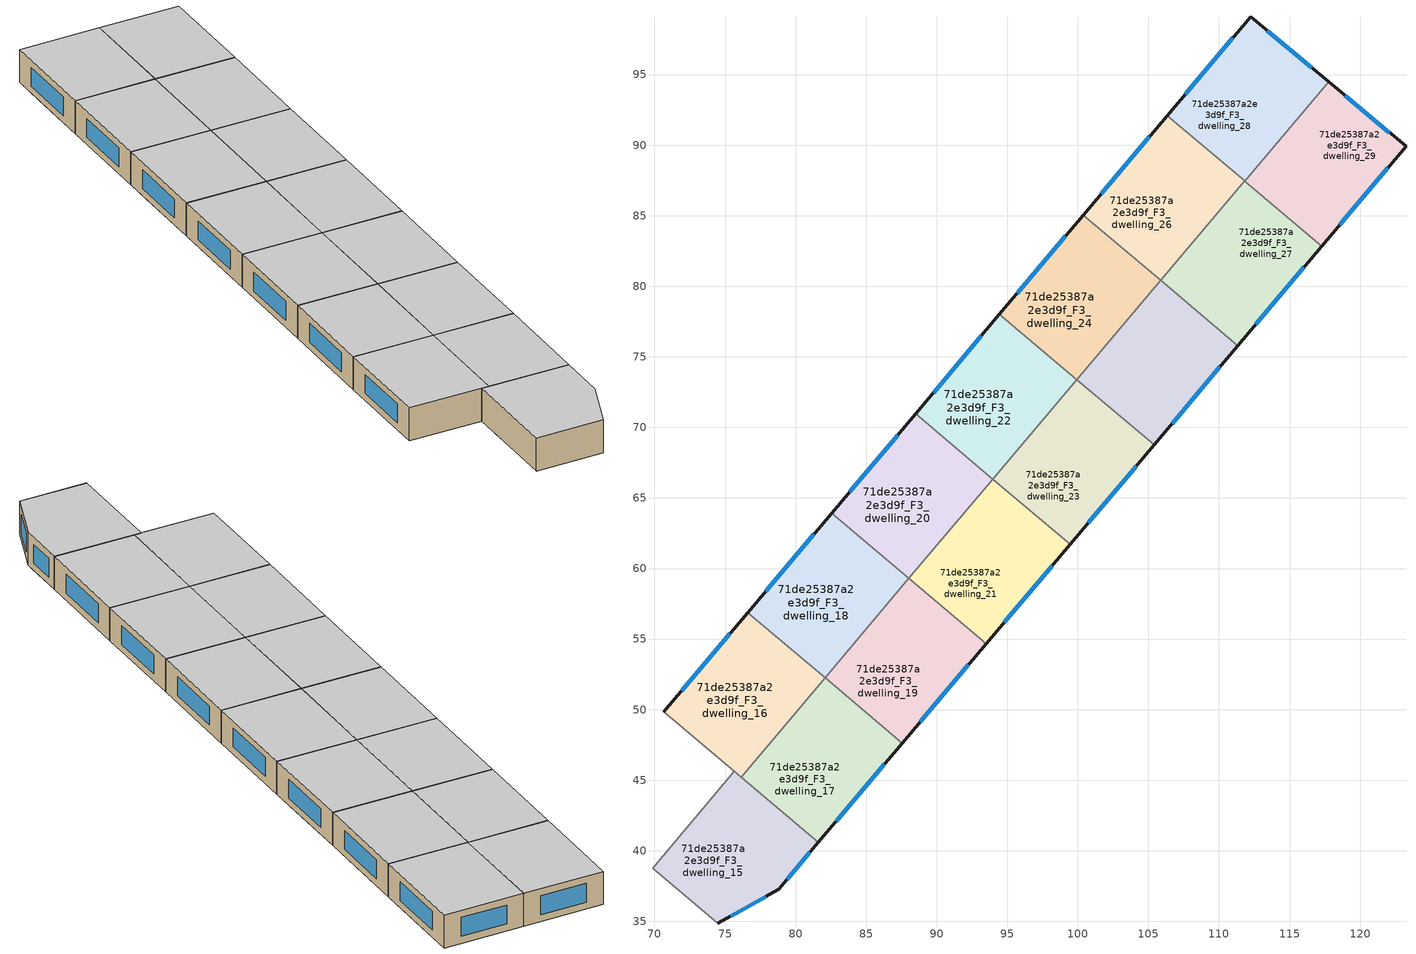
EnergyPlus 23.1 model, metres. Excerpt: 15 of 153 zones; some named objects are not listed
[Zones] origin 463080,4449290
71de25387a2e3d9f_F3_dwelling_15
 floor to 71de25387a2e3d9f_F2_dwelling_15 (EU_floor_Construction): 74.35,43.71 79.22,37.75 78.81,37.27 74.48,34.86 69.86,38.75 73.38,42.92 z9
 floor to 71de25387a2e3d9f_F2_dwelling_14 (EU_floor_Construction): 74.2,43.9 74.35,43.71 73.38,42.92 z9
 floor to 71de25387a2e3d9f_F2_dwelling_17 (EU_floor_Construction): 81.62,40.59 79.22,37.75 74.2,43.9 74.8,44.61 75.84,45.46 z9
 floor to 71de25387a2e3d9f_F2_dwelling_16 (EU_floor_Construction): 75.84,45.46 74.8,44.61 75.65,45.62 z9
 wall outside (EU_wall_Construction): 74.48,34.86 78.81,37.27 81.62,40.59 z9:12
 wall to 71de25387a2e3d9f_F3_dwelling_14 (EU_wall_Construction): 75.66,45.62 69.86,38.75 z9:12
 wall to 71de25387a2e3d9f_F3_dwelling_13 (EU_wall_Construction): 69.86,38.75 74.48,34.86 z9:12
 wall to 71de25387a2e3d9f_F3_dwelling_17 (EU_wall_Construction): 81.62,40.59 76.14,45.21 z9:12
 wall to 71de25387a2e3d9f_F3_dwelling_16 (EU_wall_Construction): 76.14,45.21 75.65,45.62 z9:12
 window (EU_Window_Construction): 75.41,35.37 77.88,36.75 / 79.41,37.98 81.02,39.88 z9.64:11.36
 ceiling to 71de25387a2e3d9f_F4_dwelling_15 (EU_floor_Construction): 78.81,37.27 81.62,40.59 75.66,45.62 69.86,38.75 74.48,34.86 z12
71de25387a2e3d9f_F3_dwelling_16
 floor to 71de25387a2e3d9f_F2_dwelling_16 (EU_floor_Construction): 75.75,55.86 80.36,50.21 77.48,46.8 75.84,45.46 70.66,49.83 z9
 floor to 71de25387a2e3d9f_F2_dwelling_17 (EU_floor_Construction): 77.48,46.8 76.14,45.21 75.84,45.46 z9
 floor to 71de25387a2e3d9f_F2_dwelling_18 (EU_floor_Construction): 81.83,52.47 79.84,50.84 75.75,55.86 76.61,56.88 z9
 floor to 71de25387a2e3d9f_F2_dwelling_19 (EU_floor_Construction): 82.09,52.26 80.36,50.21 79.84,50.84 81.83,52.47 z9
 wall outside (EU_wall_Construction): 76.61,56.88 70.66,49.83 z9:12
 wall to 71de25387a2e3d9f_F3_dwelling_17 (EU_wall_Construction): 76.14,45.21 82.09,52.26 z9:12
 wall to 71de25387a2e3d9f_F3_dwelling_14 (EU_wall_Construction): 70.66,49.83 75.66,45.62 z9:12
 wall to 71de25387a2e3d9f_F3_dwelling_18 (EU_wall_Construction): 82.09,52.26 76.61,56.88 z9:12
 window (EU_Window_Construction): 75.34,55.37 71.94,51.34 z9.64:11.36
 ceiling to 71de25387a2e3d9f_F4_dwelling_16 (EU_floor_Construction): 76.14,45.21 82.09,52.26 76.61,56.88 70.66,49.83 z12
71de25387a2e3d9f_F3_dwelling_17
 floor to 71de25387a2e3d9f_F2_dwelling_17 (EU_floor_Construction): 80.88,49.58 84.97,44.56 81.62,40.59 76.14,45.21 77.48,46.8 z9
 floor to 71de25387a2e3d9f_F2_dwelling_16 (EU_floor_Construction): 80.36,50.21 80.88,49.58 77.48,46.8 z9
 floor to 71de25387a2e3d9f_F2_dwelling_19 (EU_floor_Construction): 87.56,47.63 84.97,44.56 80.36,50.21 82.09,52.26 z9
 wall outside (EU_wall_Construction): 81.62,40.59 87.57,47.63 z9:12
 wall to 71de25387a2e3d9f_F3_dwelling_19 (EU_wall_Construction): 87.57,47.63 82.09,52.25 z9:12
 window (EU_Window_Construction): 82.89,42.1 86.29,46.12 z9.64:11.36
 ceiling to 71de25387a2e3d9f_F4_dwelling_17 (EU_floor_Construction): 81.62,40.59 87.57,47.63 82.09,52.26 76.14,45.21 z12
71de25387a2e3d9f_F3_dwelling_18
 floor to 71de25387a2e3d9f_F2_dwelling_18 (EU_floor_Construction): 81.5,62.67 86.11,57.03 83.24,53.62 81.83,52.47 76.61,56.88 z9
 floor to 71de25387a2e3d9f_F2_dwelling_19 (EU_floor_Construction): 83.24,53.62 82.09,52.25 81.83,52.47 z9
 floor to 71de25387a2e3d9f_F2_dwelling_20 (EU_floor_Construction): 87.82,59.48 85.6,57.66 81.5,62.67 82.56,63.92 z9
 floor to 71de25387a2e3d9f_F2_dwelling_21 (EU_floor_Construction): 88.03,59.3 86.11,57.03 85.6,57.66 87.82,59.48 z9
 wall outside (EU_wall_Construction): 82.55,63.92 76.61,56.88 z9:12
 wall to 71de25387a2e3d9f_F3_dwelling_19 (EU_wall_Construction): 82.09,52.25 88.03,59.3 z9:12
 wall to 71de25387a2e3d9f_F3_dwelling_20 (EU_wall_Construction): 88.03,59.3 82.55,63.92 z9:12
 window (EU_Window_Construction): 81.28,62.41 77.88,58.38 z9.64:11.36
 ceiling to 71de25387a2e3d9f_F4_dwelling_18 (EU_floor_Construction): 82.09,52.25 88.03,59.3 82.55,63.92 76.61,56.88 z12
71de25387a2e3d9f_F3_dwelling_19
 floor to 71de25387a2e3d9f_F2_dwelling_19 (EU_floor_Construction): 86.63,56.39 90.73,51.38 87.56,47.63 82.09,52.25 83.24,53.62 z9
 floor to 71de25387a2e3d9f_F2_dwelling_18 (EU_floor_Construction): 86.11,57.03 86.63,56.39 83.24,53.62 z9
 floor to 71de25387a2e3d9f_F2_dwelling_21 (EU_floor_Construction): 93.51,54.68 90.73,51.38 86.11,57.03 88.03,59.3 z9
 wall outside (EU_wall_Construction): 87.57,47.63 93.51,54.68 z9:12
 wall to 71de25387a2e3d9f_F3_dwelling_21 (EU_wall_Construction): 93.51,54.68 88.03,59.3 z9:12
 window (EU_Window_Construction): 88.84,49.14 92.24,53.17 z9.64:11.36
 ceiling to 71de25387a2e3d9f_F4_dwelling_19 (EU_floor_Construction): 87.57,47.63 93.51,54.68 88.03,59.3 82.09,52.25 z12
71de25387a2e3d9f_F3_dwelling_20
 floor to 71de25387a2e3d9f_F2_dwelling_20 (EU_floor_Construction): 87.26,69.49 91.87,63.84 88.99,60.43 87.82,59.48 82.56,63.92 z9
 floor to 71de25387a2e3d9f_F2_dwelling_21 (EU_floor_Construction): 88.99,60.43 88.03,59.3 87.82,59.48 z9
 floor to 71de25387a2e3d9f_F2_dwelling_22 (EU_floor_Construction): 93.81,66.48 91.35,64.48 87.26,69.49 88.5,70.96 z9
 floor to 71de25387a2e3d9f_F2_dwelling_23 (EU_floor_Construction): 93.98,66.34 91.87,63.84 91.35,64.48 93.81,66.48 z9
 wall outside (EU_wall_Construction): 88.5,70.96 82.55,63.92 z9:12
 wall to 71de25387a2e3d9f_F3_dwelling_21 (EU_wall_Construction): 88.03,59.3 93.98,66.34 z9:12
 wall to 71de25387a2e3d9f_F3_dwelling_22 (EU_wall_Construction): 93.98,66.34 88.5,70.96 z9:12
 window (EU_Window_Construction): 87.23,69.45 83.83,65.43 z9.64:11.36
 ceiling to 71de25387a2e3d9f_F4_dwelling_20 (EU_floor_Construction): 88.03,59.3 93.98,66.34 88.5,70.96 82.55,63.92 z12
71de25387a2e3d9f_F3_dwelling_21
 floor to 71de25387a2e3d9f_F2_dwelling_21 (EU_floor_Construction): 92.39,63.21 96.48,58.19 93.51,54.68 88.03,59.3 88.99,60.43 z9
 floor to 71de25387a2e3d9f_F2_dwelling_20 (EU_floor_Construction): 91.87,63.84 92.39,63.21 88.99,60.43 z9
 floor to 71de25387a2e3d9f_F2_dwelling_23 (EU_floor_Construction): 99.46,61.72 96.48,58.19 91.87,63.84 93.98,66.34 z9
 wall outside (EU_wall_Construction): 93.51,54.68 99.46,61.72 z9:12
 wall to 71de25387a2e3d9f_F3_dwelling_23 (EU_wall_Construction): 99.46,61.72 93.98,66.34 z9:12
 window (EU_Window_Construction): 94.78,56.18 98.18,60.21 z9.64:11.36
 ceiling to 71de25387a2e3d9f_F4_dwelling_21 (EU_floor_Construction): 93.51,54.68 99.46,61.72 93.98,66.34 88.03,59.3 z12
71de25387a2e3d9f_F3_dwelling_22
 floor to 71de25387a2e3d9f_F2_dwelling_22 (EU_floor_Construction): 93.01,76.3 97.62,70.66 94.75,67.25 93.81,66.48 88.5,70.96 z9
 floor to 71de25387a2e3d9f_F2_dwelling_23 (EU_floor_Construction): 94.75,67.25 93.98,66.34 93.81,66.48 z9
 floor to 71de25387a2e3d9f_F2_dwelling_24 (EU_floor_Construction): 99.8,73.49 97.1,71.29 93.01,76.3 94.45,78 z9
 floor to 71de25387a2e3d9f_F2_dwelling_25 (EU_floor_Construction): 99.92,73.38 97.62,70.66 97.1,71.29 99.8,73.49 z9
 wall outside (EU_wall_Construction): 94.45,78 88.5,70.96 z9:12
 wall to 71de25387a2e3d9f_F3_dwelling_23 (EU_wall_Construction): 93.98,66.34 99.92,73.38 z9:12
 wall to 71de25387a2e3d9f_F3_dwelling_24 (EU_wall_Construction): 99.92,73.38 94.45,78 z9:12
 window (EU_Window_Construction): 93.17,76.5 89.77,72.47 z9.64:11.36
 ceiling to 71de25387a2e3d9f_F4_dwelling_22 (EU_floor_Construction): 93.98,66.34 99.92,73.38 94.45,78 88.5,70.96 z12
71de25387a2e3d9f_F3_dwelling_23
 floor to 71de25387a2e3d9f_F2_dwelling_23 (EU_floor_Construction): 98.14,70.02 102.23,65.01 99.46,61.72 93.98,66.34 94.75,67.25 z9
 floor to 71de25387a2e3d9f_F2_dwelling_22 (EU_floor_Construction): 97.62,70.66 98.14,70.02 94.75,67.25 z9
 floor to 71de25387a2e3d9f_F2_dwelling_25 (EU_floor_Construction): 105.4,68.76 102.23,65.01 97.62,70.66 99.92,73.38 z9
 wall outside (EU_wall_Construction): 99.46,61.72 105.4,68.76 z9:12
 wall to 71de25387a2e3d9f_F3_dwelling_25 (EU_wall_Construction): 105.4,68.76 99.92,73.38 z9:12
 window (EU_Window_Construction): 100.73,63.23 104.13,67.25 z9.64:11.36
 ceiling to 71de25387a2e3d9f_F4_dwelling_23 (EU_floor_Construction): 99.46,61.72 105.4,68.76 99.92,73.38 93.98,66.34 z12
71de25387a2e3d9f_F3_dwelling_24
 floor to 71de25387a2e3d9f_F2_dwelling_24 (EU_floor_Construction): 98.76,83.12 103.37,77.47 100.5,74.06 99.8,73.49 94.45,78 z9
 floor to 71de25387a2e3d9f_F2_dwelling_25 (EU_floor_Construction): 100.5,74.06 99.92,73.38 99.8,73.49 z9
 floor to 71de25387a2e3d9f_F2_dwelling_26 (EU_floor_Construction): 105.78,80.49 102.86,78.11 98.76,83.12 100.39,85.05 z9
 floor to 71de25387a2e3d9f_F2_dwelling_27 (EU_floor_Construction): 105.87,80.42 103.37,77.47 102.86,78.11 105.78,80.49 z9
 wall outside (EU_wall_Construction): 100.39,85.05 94.45,78 z9:12
 wall to 71de25387a2e3d9f_F3_dwelling_25 (EU_wall_Construction): 99.92,73.38 105.87,80.42 z9:12
 wall to 71de25387a2e3d9f_F3_dwelling_26 (EU_wall_Construction): 105.87,80.42 100.39,85.05 z9:12
 window (EU_Window_Construction): 99.12,83.54 95.72,79.51 z9.64:11.36
 ceiling to 71de25387a2e3d9f_F4_dwelling_24 (EU_floor_Construction): 99.92,73.38 105.87,80.42 100.39,85.05 94.45,78 z12
71de25387a2e3d9f_F3_dwelling_25
 floor to 71de25387a2e3d9f_F2_dwelling_25 (EU_floor_Construction): 103.89,76.84 107.99,71.82 105.4,68.76 99.92,73.38 100.5,74.06 z9
 floor to 71de25387a2e3d9f_F2_dwelling_24 (EU_floor_Construction): 103.37,77.47 103.89,76.84 100.5,74.06 z9
 floor to 71de25387a2e3d9f_F2_dwelling_27 (EU_floor_Construction): 111.34,75.8 107.99,71.82 103.37,77.47 105.87,80.42 z9
 wall outside (EU_wall_Construction): 105.4,68.76 111.34,75.8 z9:12
 wall to 71de25387a2e3d9f_F3_dwelling_27 (EU_wall_Construction): 111.34,75.8 105.87,80.42 z9:12
 window (EU_Window_Construction): 106.67,70.27 110.07,74.29 z9.64:11.36
 ceiling to 71de25387a2e3d9f_F4_dwelling_25 (EU_floor_Construction): 105.4,68.76 111.34,75.8 105.87,80.42 99.92,73.38 z12
71de25387a2e3d9f_F3_dwelling_26
 floor to 71de25387a2e3d9f_F2_dwelling_26 (EU_floor_Construction): 104.52,89.93 109.13,84.29 106.25,80.88 105.78,80.49 100.39,85.05 z9
 floor to 71de25387a2e3d9f_F2_dwelling_27 (EU_floor_Construction): 106.25,80.88 105.87,80.42 105.78,80.49 z9
 floor adiabatic (EU_floor_Construction): 111.81,87.47 109.13,84.29 104.52,89.93 106.33,92.09 z9
 wall outside (EU_wall_Construction): 106.33,92.09 100.39,85.05 z9:12
 wall to 71de25387a2e3d9f_F3_dwelling_27 (EU_wall_Construction): 105.87,80.42 111.81,87.47 z9:12
 wall to 71de25387a2e3d9f_F3_dwelling_28 (EU_wall_Construction): 111.81,87.47 106.33,92.09 z9:12
 window (EU_Window_Construction): 105.06,90.58 101.66,86.55 z9.64:11.36
 ceiling to 71de25387a2e3d9f_F4_dwelling_26 (EU_floor_Construction): 105.87,80.42 111.81,87.47 106.33,92.09 100.39,85.05 z12
71de25387a2e3d9f_F3_dwelling_27
 floor to 71de25387a2e3d9f_F2_dwelling_27 (EU_floor_Construction): 109.65,83.65 113.74,78.64 111.34,75.8 105.87,80.42 106.25,80.88 z9
 floor to 71de25387a2e3d9f_F2_dwelling_26 (EU_floor_Construction): 109.13,84.29 109.65,83.65 106.25,80.88 z9
 floor to 71de25387a2e3d9f_F2_dwelling_29 (EU_floor_Construction): 117.29,82.84 113.74,78.64 109.13,84.29 111.81,87.47 z9
 wall outside (EU_wall_Construction): 111.34,75.8 117.29,82.84 z9:12
 wall to 71de25387a2e3d9f_F3_dwelling_29 (EU_wall_Construction): 117.29,82.84 111.82,87.46 z9:12
 wall to 71de25387a2e3d9f_F3_dwelling_28 (EU_wall_Construction): 111.82,87.46 111.81,87.47 z9:12
 window (EU_Window_Construction): 112.62,77.31 116.02,81.33 z9.64:11.36
 ceiling to 71de25387a2e3d9f_F4_dwelling_27 (EU_floor_Construction): 111.34,75.8 117.29,82.84 111.81,87.47 105.87,80.42 z12
71de25387a2e3d9f_F3_dwelling_28
 floor to 71de25387a2e3d9f_F2_dwelling_28 (EU_floor_Construction): 110.27,96.75 114.89,91.09 112.06,87.73 111.77,87.5 106.33,92.09 z9
 floor adiabatic (EU_floor_Construction): 112.06,87.73 111.82,87.46 111.77,87.5 z9
 floor to 71de25387a2e3d9f_F2_dwelling_30 (EU_floor_Construction): 117.76,94.5 114.89,91.09 110.27,96.75 112.26,99.11 z9
 wall outside (EU_wall_Construction): 117.77,94.5 112.26,99.11 106.33,92.09 z9:12
 wall to 71de25387a2e3d9f_F3_dwelling_29 (EU_wall_Construction): 111.82,87.46 117.77,94.5 z9:12
 window (EU_Window_Construction): 116.59,95.49 113.44,98.12 / 110.99,97.6 107.6,93.59 z9.64:11.36
 ceiling to 71de25387a2e3d9f_F4_dwelling_28 (EU_floor_Construction): 111.82,87.46 117.77,94.5 112.26,99.11 106.33,92.09 z12
71de25387a2e3d9f_F3_dwelling_29
 floor to 71de25387a2e3d9f_F2_dwelling_29 (EU_floor_Construction): 115.4,90.46 119.49,85.45 117.29,82.84 111.82,87.46 112.06,87.73 z9
 floor to 71de25387a2e3d9f_F2_dwelling_28 (EU_floor_Construction): 114.89,91.09 115.4,90.46 112.06,87.73 z9
 floor to 71de25387a2e3d9f_F2_dwelling_30 (EU_floor_Construction): 123.25,89.91 119.49,85.45 114.89,91.09 117.76,94.5 z9
 wall outside (EU_wall_Construction): 117.29,82.84 123.25,89.91 117.77,94.5 z9:12
 window (EU_Window_Construction): 122.08,90.89 118.94,93.52 / 118.57,84.36 121.98,88.39 z9.64:11.36
 ceiling to 71de25387a2e3d9f_F4_dwelling_29 (EU_floor_Construction): 117.29,82.84 123.25,89.91 117.77,94.5 111.82,87.46 z12
[Building]
EU S2 Campaign: North Axis=0; Terrain=City; Solar Distribution=FullExterior
[Site:Location]
Yerevan-Zvartnots.Intl.AP: Latitude=40.15; Longitude=44.383; Time Zone=4; Elevation=854
[SizingPeriod:WeatherFileDays]
AnnualSizingPeriod: Begin Month=1; Begin Day of Month=1; End Month=12; End Day of Month=31; Day of Week for Start Day=Monday; Use Weather File Daylight Saving Period=No; Use Weather File Rain and Snow Indicators=No
[MATERIAL]
EU_InternalMass_Material: Roughness=MediumRough; Thickness=0.1; Conductivity=1; Density=1800; Specific Heat=900; Thermal Absorptance=0.9; Solar Absorptance=0.7; Visible Absorptance=0.7
[MATERIAL:NOMASS] Roughness=MediumRough; Thermal Absorptance=0.9; Solar Absorptance=0.7; Visible Absorptance=0.7
Name | Thermal Resistance
EU_wall_NoMass | 1.05043
EU_floor_NoMass | 0.478065
[WINDOWMATERIAL:SIMPLEGLAZINGSYSTEM]
EU_Window_SimpleGlazing: UFactor=2.5566; Solar Heat Gain Coefficient=0.75; Visible Transmittance=0.75
[CONSTRUCTION]
EU_wall_Construction: EU_wall_NoMass
EU_floor_Construction: EU_floor_NoMass
EU_Window_Construction: EU_Window_SimpleGlazing
EU_InternalMass_Construction: EU_InternalMass_Material
[ZONE] Type=1; Multiplier=1; Ceiling Height=autocalculate; Floor Area=autocalculate; Part of Total Floor Area=Yes
Name | Volume
71de25387a2e3d9f_F3_dwelling_15 | 198.145
71de25387a2e3d9f_F3_dwelling_16 | 198.121
71de25387a2e3d9f_F3_dwelling_17 | 198.178
71de25387a2e3d9f_F3_dwelling_18; 71de25387a2e3d9f_F3_dwelling_19; 71de25387a2e3d9f_F3_dwelling_20; 71de25387a2e3d9f_F3_dwelling_21 | 198.16
71de25387a2e3d9f_F3_dwelling_22 | 198.164
71de25387a2e3d9f_F3_dwelling_23 | 198.161
71de25387a2e3d9f_F3_dwelling_24 | 198.144
71de25387a2e3d9f_F3_dwelling_25 | 198.152
71de25387a2e3d9f_F3_dwelling_26 | 198.13
71de25387a2e3d9f_F3_dwelling_27 | 198.165
71de25387a2e3d9f_F3_dwelling_28 | 198.157
71de25387a2e3d9f_F3_dwelling_29 | 198.149
[INTERNALMASS] Construction=EU_InternalMass_Construction
Name | Zone or ZoneList | Surface Area
71de25387a2e3d9f_F3_dwelling_15_EU_InternalMass | 71de25387a2e3d9f_F3_dwelling_15 | 66.0476
71de25387a2e3d9f_F3_dwelling_16_EU_InternalMass | 71de25387a2e3d9f_F3_dwelling_16 | 66.04
71de25387a2e3d9f_F3_dwelling_17_EU_InternalMass | 71de25387a2e3d9f_F3_dwelling_17 | 66.0593
71de25387a2e3d9f_F3_dwelling_18_EU_InternalMass | 71de25387a2e3d9f_F3_dwelling_18 | 66.053
71de25387a2e3d9f_F3_dwelling_19_EU_InternalMass | 71de25387a2e3d9f_F3_dwelling_19 | 66.05
71de25387a2e3d9f_F3_dwelling_20_EU_InternalMass | 71de25387a2e3d9f_F3_dwelling_20 | 66.05
71de25387a2e3d9f_F3_dwelling_21_EU_InternalMass | 71de25387a2e3d9f_F3_dwelling_21 | 66.0553
71de25387a2e3d9f_F3_dwelling_22_EU_InternalMass | 71de25387a2e3d9f_F3_dwelling_22 | 66.053
71de25387a2e3d9f_F3_dwelling_23_EU_InternalMass | 71de25387a2e3d9f_F3_dwelling_23 | 66.0535
71de25387a2e3d9f_F3_dwelling_24_EU_InternalMass | 71de25387a2e3d9f_F3_dwelling_24 | 66.0467
71de25387a2e3d9f_F3_dwelling_25_EU_InternalMass | 71de25387a2e3d9f_F3_dwelling_25 | 66.0519
71de25387a2e3d9f_F3_dwelling_26_EU_InternalMass | 71de25387a2e3d9f_F3_dwelling_26 | 66.0449
71de25387a2e3d9f_F3_dwelling_27_EU_InternalMass | 71de25387a2e3d9f_F3_dwelling_27 | 66.0567
71de25387a2e3d9f_F3_dwelling_28_EU_InternalMass | 71de25387a2e3d9f_F3_dwelling_28 | 66.0533
71de25387a2e3d9f_F3_dwelling_29_EU_InternalMass | 71de25387a2e3d9f_F3_dwelling_29 | 66.05
[OTHEREQUIPMENT] Fuel Type=Electricity; Design Level Calculation Method=Watts/Area; Power per Zone Floor Area=1; Fraction Latent=0; Fraction Radiant=0; Fraction Lost=0; Carbon Dioxide Generation Rate=0; EndUse Subcategory=EU_Step8_InternalGains
Name | Zone or ZoneList or Space or SpaceList | Schedule
EU_Step8_InternalGain_71de25387a2e3d9f_F3_dwelling_15_f000 | 71de25387a2e3d9f_F3_dwelling_15 | EU_Step8_GainSchedule_71de25387a2e3d9f_F3_dwelling_15_f000
EU_Step8_InternalGain_71de25387a2e3d9f_F3_dwelling_16_f000 | 71de25387a2e3d9f_F3_dwelling_16 | EU_Step8_GainSchedule_71de25387a2e3d9f_F3_dwelling_16_f000
EU_Step8_InternalGain_71de25387a2e3d9f_F3_dwelling_17_f000 | 71de25387a2e3d9f_F3_dwelling_17 | EU_Step8_GainSchedule_71de25387a2e3d9f_F3_dwelling_17_f000
EU_Step8_InternalGain_71de25387a2e3d9f_F3_dwelling_18_f000 | 71de25387a2e3d9f_F3_dwelling_18 | EU_Step8_GainSchedule_71de25387a2e3d9f_F3_dwelling_18_f000
EU_Step8_InternalGain_71de25387a2e3d9f_F3_dwelling_19_f000 | 71de25387a2e3d9f_F3_dwelling_19 | EU_Step8_GainSchedule_71de25387a2e3d9f_F3_dwelling_19_f000
EU_Step8_InternalGain_71de25387a2e3d9f_F3_dwelling_20_f000 | 71de25387a2e3d9f_F3_dwelling_20 | EU_Step8_GainSchedule_71de25387a2e3d9f_F3_dwelling_20_f000
EU_Step8_InternalGain_71de25387a2e3d9f_F3_dwelling_21_f000 | 71de25387a2e3d9f_F3_dwelling_21 | EU_Step8_GainSchedule_71de25387a2e3d9f_F3_dwelling_21_f000
EU_Step8_InternalGain_71de25387a2e3d9f_F3_dwelling_22_f000 | 71de25387a2e3d9f_F3_dwelling_22 | EU_Step8_GainSchedule_71de25387a2e3d9f_F3_dwelling_22_f000
EU_Step8_InternalGain_71de25387a2e3d9f_F3_dwelling_23_f000 | 71de25387a2e3d9f_F3_dwelling_23 | EU_Step8_GainSchedule_71de25387a2e3d9f_F3_dwelling_23_f000
EU_Step8_InternalGain_71de25387a2e3d9f_F3_dwelling_24_f000 | 71de25387a2e3d9f_F3_dwelling_24 | EU_Step8_GainSchedule_71de25387a2e3d9f_F3_dwelling_24_f000
EU_Step8_InternalGain_71de25387a2e3d9f_F3_dwelling_25_f000 | 71de25387a2e3d9f_F3_dwelling_25 | EU_Step8_GainSchedule_71de25387a2e3d9f_F3_dwelling_25_f000
EU_Step8_InternalGain_71de25387a2e3d9f_F3_dwelling_26_f000 | 71de25387a2e3d9f_F3_dwelling_26 | EU_Step8_GainSchedule_71de25387a2e3d9f_F3_dwelling_26_f000
EU_Step8_InternalGain_71de25387a2e3d9f_F3_dwelling_27_f000 | 71de25387a2e3d9f_F3_dwelling_27 | EU_Step8_GainSchedule_71de25387a2e3d9f_F3_dwelling_27_f000
EU_Step8_InternalGain_71de25387a2e3d9f_F3_dwelling_28_f000 | 71de25387a2e3d9f_F3_dwelling_28 | EU_Step8_GainSchedule_71de25387a2e3d9f_F3_dwelling_28_f000
EU_Step8_InternalGain_71de25387a2e3d9f_F3_dwelling_29_f000 | 71de25387a2e3d9f_F3_dwelling_29 | EU_Step8_GainSchedule_71de25387a2e3d9f_F3_dwelling_29_f000
[ZONEVENTILATION:DESIGNFLOWRATE] Schedule=EU_AlwaysOn; Design Flow Rate Calculation Method=AirChanges/Hour; Air Changes per Hour=0.557805; Ventilation Type=Natural; Fan Pressure Rise=0; Fan Total Efficiency=1; Constant Term Coefficient=1; Temperature Term Coefficient=0; Velocity Term Coefficient=0; Velocity Squared Term Coefficient=0; Minimum Indoor Temperature=-100; Maximum Indoor Temperature=100; Delta Temperature=-100; Minimum Outdoor Temperature=-100; Maximum Outdoor Temperature=100; Maximum Wind Speed=40
Name | Zone or ZoneList or Space or SpaceList
EU_ConstantAir_71de25387a2e3d9f_F3_dwelling_15 | 71de25387a2e3d9f_F3_dwelling_15
EU_ConstantAir_71de25387a2e3d9f_F3_dwelling_16 | 71de25387a2e3d9f_F3_dwelling_16
EU_ConstantAir_71de25387a2e3d9f_F3_dwelling_17 | 71de25387a2e3d9f_F3_dwelling_17
EU_ConstantAir_71de25387a2e3d9f_F3_dwelling_18 | 71de25387a2e3d9f_F3_dwelling_18
EU_ConstantAir_71de25387a2e3d9f_F3_dwelling_19 | 71de25387a2e3d9f_F3_dwelling_19
EU_ConstantAir_71de25387a2e3d9f_F3_dwelling_20 | 71de25387a2e3d9f_F3_dwelling_20
EU_ConstantAir_71de25387a2e3d9f_F3_dwelling_21 | 71de25387a2e3d9f_F3_dwelling_21
EU_ConstantAir_71de25387a2e3d9f_F3_dwelling_22 | 71de25387a2e3d9f_F3_dwelling_22
EU_ConstantAir_71de25387a2e3d9f_F3_dwelling_23 | 71de25387a2e3d9f_F3_dwelling_23
EU_ConstantAir_71de25387a2e3d9f_F3_dwelling_24 | 71de25387a2e3d9f_F3_dwelling_24
EU_ConstantAir_71de25387a2e3d9f_F3_dwelling_25 | 71de25387a2e3d9f_F3_dwelling_25
EU_ConstantAir_71de25387a2e3d9f_F3_dwelling_26 | 71de25387a2e3d9f_F3_dwelling_26
EU_ConstantAir_71de25387a2e3d9f_F3_dwelling_27 | 71de25387a2e3d9f_F3_dwelling_27
EU_ConstantAir_71de25387a2e3d9f_F3_dwelling_28 | 71de25387a2e3d9f_F3_dwelling_28
EU_ConstantAir_71de25387a2e3d9f_F3_dwelling_29 | 71de25387a2e3d9f_F3_dwelling_29
[HVACTEMPLATE:ZONE:IDEALLOADSAIRSYSTEM] System Availability Schedule=EU_AlwaysOn; Maximum Heating Supply Air Temperature=50; Minimum Cooling Supply Air Temperature=13; Maximum Heating Supply Air Humidity Ratio=0.0156; Minimum Cooling Supply Air Humidity Ratio=0.0077; Heating Limit=NoLimit; Cooling Limit=NoLimit; Heating Availability Schedule=EU_AlwaysOn; Cooling Availability Schedule=EU_CoolingOff; Dehumidification Control Type=ConstantSensibleHeatRatio; Cooling Sensible Heat Ratio=0.7; Dehumidification Setpoint=60; Humidification Control Type=None; Humidification Setpoint=30; Outdoor Air Method=None; Outdoor Air Flow Rate per Person=0.00944; Outdoor Air Flow Rate per Zone Floor Area=0; Outdoor Air Flow Rate per Zone=0; Demand Controlled Ventilation Type=None; Outdoor Air Economizer Type=NoEconomizer; Heat Recovery Type=None; Sensible Heat Recovery Effectiveness=0.7; Latent Heat Recovery Effectiveness=0.65
Name | Template Thermostat
71de25387a2e3d9f_F3_dwelling_15 | EU_HeatOnly_71de25387a2e3d9f_F3_dwelling_15
71de25387a2e3d9f_F3_dwelling_16 | EU_HeatOnly_71de25387a2e3d9f_F3_dwelling_16
71de25387a2e3d9f_F3_dwelling_17 | EU_HeatOnly_71de25387a2e3d9f_F3_dwelling_17
71de25387a2e3d9f_F3_dwelling_18 | EU_HeatOnly_71de25387a2e3d9f_F3_dwelling_18
71de25387a2e3d9f_F3_dwelling_19 | EU_HeatOnly_71de25387a2e3d9f_F3_dwelling_19
71de25387a2e3d9f_F3_dwelling_20 | EU_HeatOnly_71de25387a2e3d9f_F3_dwelling_20
71de25387a2e3d9f_F3_dwelling_21 | EU_HeatOnly_71de25387a2e3d9f_F3_dwelling_21
71de25387a2e3d9f_F3_dwelling_22 | EU_HeatOnly_71de25387a2e3d9f_F3_dwelling_22
71de25387a2e3d9f_F3_dwelling_23 | EU_HeatOnly_71de25387a2e3d9f_F3_dwelling_23
71de25387a2e3d9f_F3_dwelling_24 | EU_HeatOnly_71de25387a2e3d9f_F3_dwelling_24
71de25387a2e3d9f_F3_dwelling_25 | EU_HeatOnly_71de25387a2e3d9f_F3_dwelling_25
71de25387a2e3d9f_F3_dwelling_26 | EU_HeatOnly_71de25387a2e3d9f_F3_dwelling_26
71de25387a2e3d9f_F3_dwelling_27 | EU_HeatOnly_71de25387a2e3d9f_F3_dwelling_27
71de25387a2e3d9f_F3_dwelling_28 | EU_HeatOnly_71de25387a2e3d9f_F3_dwelling_28
71de25387a2e3d9f_F3_dwelling_29 | EU_HeatOnly_71de25387a2e3d9f_F3_dwelling_29
[SIZING:ZONE] Zone Cooling Design Supply Air Temperature Input Method=SupplyAirTemperature; Zone Cooling Design Supply Air Temperature=13; Zone Heating Design Supply Air Temperature Input Method=SupplyAirTemperature; Zone Heating Design Supply Air Temperature=50; Zone Cooling Design Supply Air Humidity Ratio=0.008; Zone Heating Design Supply Air Humidity Ratio=0.008; Cooling Design Air Flow Method=DesignDay; Cooling Design Air Flow Rate=0; Cooling Minimum Air Flow per Zone Floor Area=0.000762; Cooling Minimum Air Flow=0; Cooling Minimum Air Flow Fraction=0.2; Heating Design Air Flow Method=DesignDay; Heating Design Air Flow Rate=0; Heating Maximum Air Flow per Zone Floor Area=0.002032; Heating Maximum Air Flow=0.141576; Heating Maximum Air Flow Fraction=0.3; Account for Dedicated Outdoor Air System=No; Dedicated Outdoor Air System Control Strategy=NeutralSupplyAir; Dedicated Outdoor Air Low Setpoint Temperature for Design=autosize; Dedicated Outdoor Air High Setpoint Temperature for Design=autosize; Zone Load Sizing Method=Sensible Load Only No Latent Load; Zone Latent Cooling Design Supply Air Humidity Ratio Input Method=HumidityRatioDifference; Zone Cooling Design Supply Air Humidity Ratio Difference=0.005; Zone Latent Heating Design Supply Air Humidity Ratio Input Method=HumidityRatioDifference; Zone Humidification Design Supply Air Humidity Ratio Difference=0.005
71de25387a2e3d9f_F3_dwelling_15; 71de25387a2e3d9f_F3_dwelling_16; 71de25387a2e3d9f_F3_dwelling_17; 71de25387a2e3d9f_F3_dwelling_18; 71de25387a2e3d9f_F3_dwelling_19; 71de25387a2e3d9f_F3_dwelling_20; 71de25387a2e3d9f_F3_dwelling_21; 71de25387a2e3d9f_F3_dwelling_22; 71de25387a2e3d9f_F3_dwelling_23; 71de25387a2e3d9f_F3_dwelling_24; 71de25387a2e3d9f_F3_dwelling_25; 71de25387a2e3d9f_F3_dwelling_26; 71de25387a2e3d9f_F3_dwelling_27; 71de25387a2e3d9f_F3_dwelling_28; 71de25387a2e3d9f_F3_dwelling_29
[SCHEDULE:CONSTANT]
Name | Hourly Value
EU_AlwaysOn | 1
EU_CoolingOff | 0
[SCHEDULE:FILE] Column Number=1; Rows to Skip at Top=0; Number of Hours of Data=8760; Column Separator=Comma; Interpolate to Timestep=No; Minutes per Item=60; Adjust Schedule for Daylight Savings=Yes
Name | File
EU_Step8_GainSchedule_71de25387a2e3d9f_F3_dwelling_15_f000 | ../../schedules/71de25387a2e3d9f/71de25387a2e3d9f_F3_dwelling_15_f000_gain.csv
EU_Step8_GainSchedule_71de25387a2e3d9f_F3_dwelling_16_f000 | ../../schedules/71de25387a2e3d9f/71de25387a2e3d9f_F3_dwelling_16_f000_gain.csv
EU_Step8_GainSchedule_71de25387a2e3d9f_F3_dwelling_17_f000 | ../../schedules/71de25387a2e3d9f/71de25387a2e3d9f_F3_dwelling_17_f000_gain.csv
EU_Step8_GainSchedule_71de25387a2e3d9f_F3_dwelling_18_f000 | ../../schedules/71de25387a2e3d9f/71de25387a2e3d9f_F3_dwelling_18_f000_gain.csv
EU_Step8_GainSchedule_71de25387a2e3d9f_F3_dwelling_19_f000 | ../../schedules/71de25387a2e3d9f/71de25387a2e3d9f_F3_dwelling_19_f000_gain.csv
EU_Step8_GainSchedule_71de25387a2e3d9f_F3_dwelling_20_f000 | ../../schedules/71de25387a2e3d9f/71de25387a2e3d9f_F3_dwelling_20_f000_gain.csv
EU_Step8_GainSchedule_71de25387a2e3d9f_F3_dwelling_21_f000 | ../../schedules/71de25387a2e3d9f/71de25387a2e3d9f_F3_dwelling_21_f000_gain.csv
EU_Step8_GainSchedule_71de25387a2e3d9f_F3_dwelling_22_f000 | ../../schedules/71de25387a2e3d9f/71de25387a2e3d9f_F3_dwelling_22_f000_gain.csv
EU_Step8_GainSchedule_71de25387a2e3d9f_F3_dwelling_23_f000 | ../../schedules/71de25387a2e3d9f/71de25387a2e3d9f_F3_dwelling_23_f000_gain.csv
EU_Step8_GainSchedule_71de25387a2e3d9f_F3_dwelling_24_f000 | ../../schedules/71de25387a2e3d9f/71de25387a2e3d9f_F3_dwelling_24_f000_gain.csv
EU_Step8_GainSchedule_71de25387a2e3d9f_F3_dwelling_25_f000 | ../../schedules/71de25387a2e3d9f/71de25387a2e3d9f_F3_dwelling_25_f000_gain.csv
EU_Step8_GainSchedule_71de25387a2e3d9f_F3_dwelling_26_f000 | ../../schedules/71de25387a2e3d9f/71de25387a2e3d9f_F3_dwelling_26_f000_gain.csv
EU_Step8_GainSchedule_71de25387a2e3d9f_F3_dwelling_27_f000 | ../../schedules/71de25387a2e3d9f/71de25387a2e3d9f_F3_dwelling_27_f000_gain.csv
EU_Step8_GainSchedule_71de25387a2e3d9f_F3_dwelling_28_f000 | ../../schedules/71de25387a2e3d9f/71de25387a2e3d9f_F3_dwelling_28_f000_gain.csv
EU_Step8_GainSchedule_71de25387a2e3d9f_F3_dwelling_29_f000 | ../../schedules/71de25387a2e3d9f/71de25387a2e3d9f_F3_dwelling_29_f000_gain.csv
